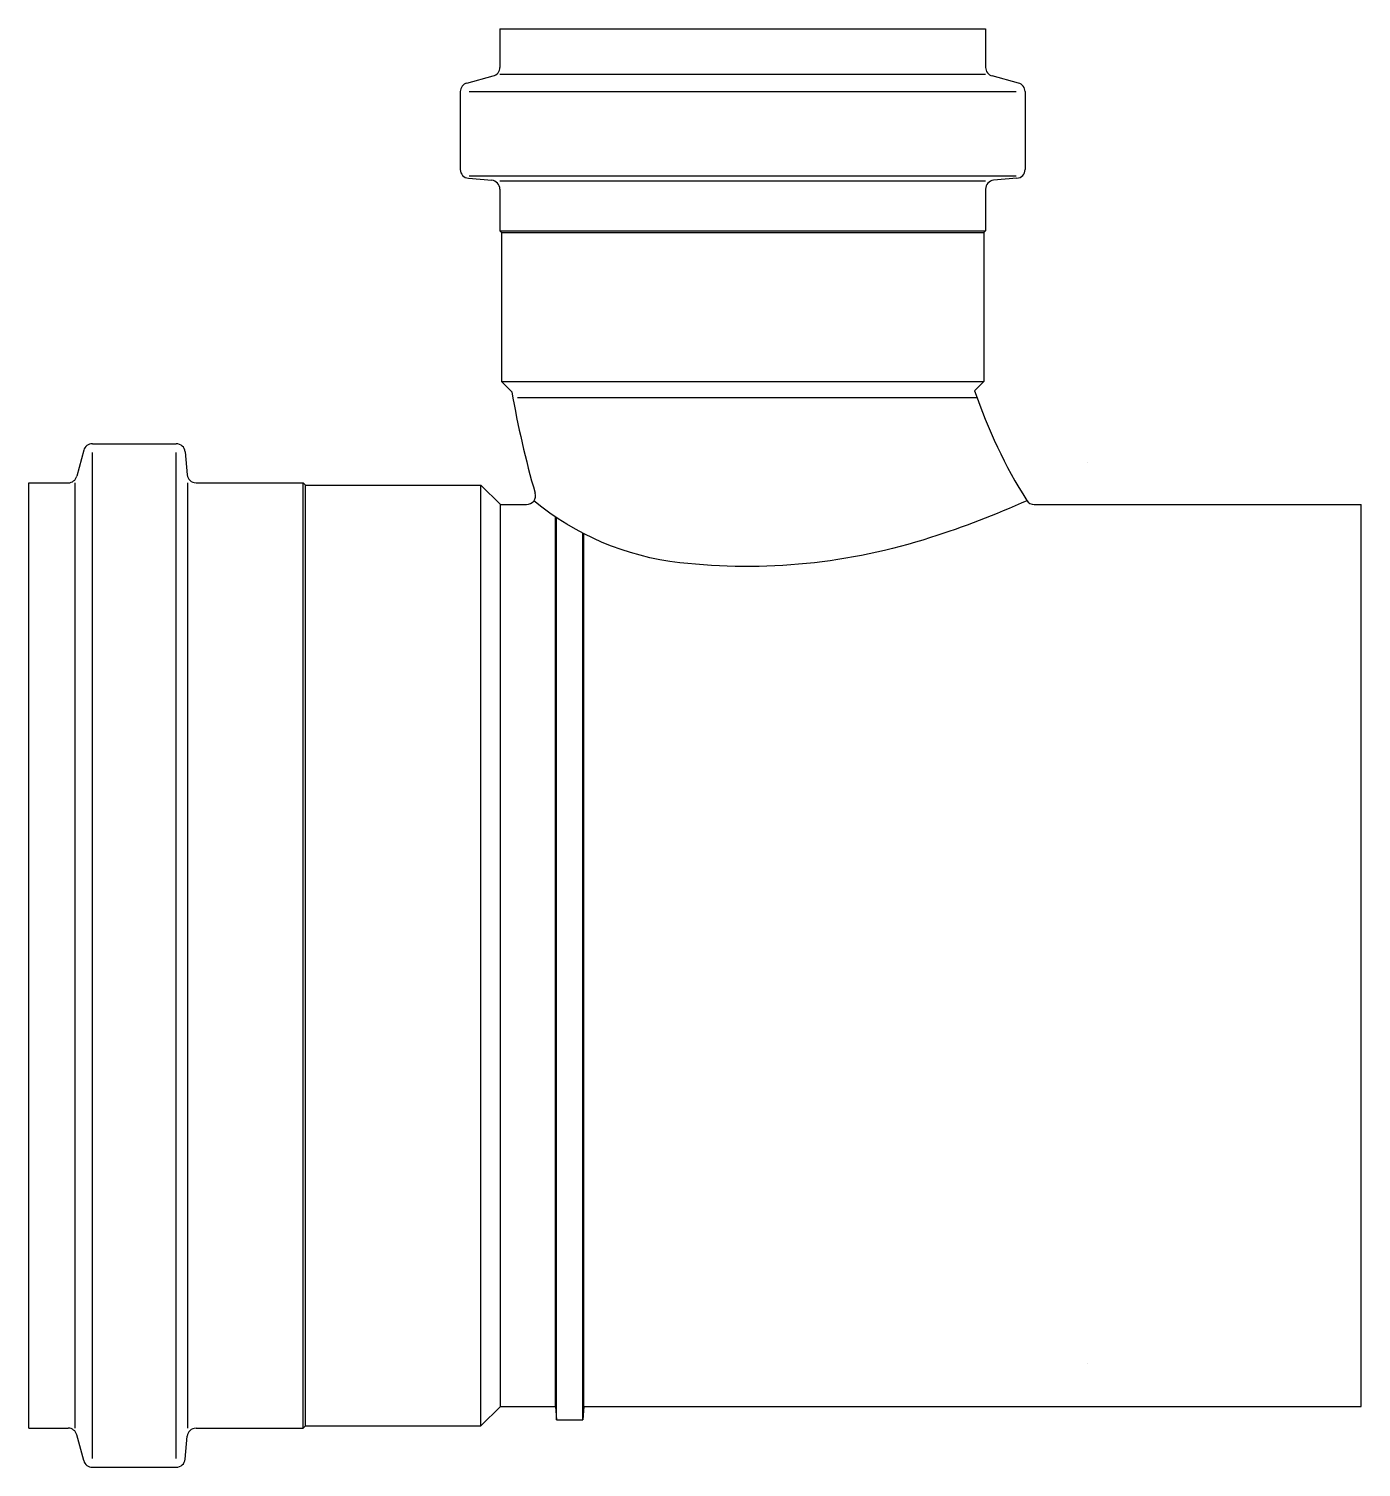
# Model space of a CAD drawing. Header units: millimetres. Extents: x -0.08 to 0.07, y -0.058 to 0.104.
import ezdxf

# ---------------------------------------------------------------- set-up
doc = ezdxf.new("R2010")
doc.units = ezdxf.units.MM

msp = doc.modelspace()

# ---------------------------------------------------------------- linework, layer by layer
for p, q in [((-0.02734999999999843, 0.1044000000000125), (0.02734999999999843, 0.1044000000000125)), ((-0.02734999999999843, 0.1044000000000125), (-0.02734999999999843, 0.1000485155663426)), ((0.02734999999999843, 0.1044000000000125), (0.02734999999999843, 0.1000485155663426)), ((-0.03105881904509999, 0.09828741351036285), (-0.02809118095490248, 0.09908258974006401)), ((-0.02734999999999843, 0.09928118857837376), (0.02734999999999843, 0.09928118857837376)), ((0.03105881904509999, 0.09828741351036285), (0.02809118095490248, 0.09908258974006401)), ((-0.03180000000000405, 0.09732148768407001), (-0.03180000000000405, 0.08855625961348323)), ((-0.03079999999999927, 0.09732148768407001), (0.03079999999999927, 0.09732148768407001)), ((0.03180000000000405, 0.09732148768407001), (0.03180000000000405, 0.08855625961348323)), ((-0.03088715574274659, 0.08756006491539381), (-0.02826284425725589, 0.08733046741085104)), ((-0.03079999999999927, 0.08782996663231302), (0.03079999999999927, 0.08782996663231302)), ((0.03088715574274659, 0.08756006491539381), (0.02826284425725589, 0.08733046741085104)), ((-0.02734999999999843, 0.08725060388677264), (0.02734999999999843, 0.08725060388677264)), ((-0.02734999999999843, 0.08633427271276162), (-0.02734999999999843, 0.08165441558773523)), ((0.02734999999999843, 0.08633427271276162), (0.02734999999999843, 0.08165441558773523)), ((-0.02734999999999843, 0.08165441558773523), (0.02734999999999843, 0.08165441558773523)), ((-0.02734999999999843, 0.08165441558773523), (-0.02714999999999179, 0.08145441558772859)), ((-0.02714999999999179, 0.08145441558772859), (-0.02714999999999179, 0.06465441558773932)), ((-0.02714999999999179, 0.08145441558772859), (0.027150000000006, 0.08145441558772859)), ((0.02734999999999843, 0.08165441558773523), (0.027150000000006, 0.08145441558772859)), ((0.027150000000006, 0.08145441558772859), (0.027150000000006, 0.06465441558773932)), ((-0.02714999999999179, 0.06465441558773932), (0.027150000000006, 0.06465441558773932)), ((-0.02714999999999179, 0.06465441558773932), (-0.02599763583008041, 0.06350205141781373)), ((0.027150000000006, 0.06465441558773932), (0.02611898107502952, 0.06362339666276284)), ((-0.02535000000000309, 0.06285441558773641), (0.02638364504284141, 0.06285441558773641)), ((-0.07420774176516431, 0.05690881904510547), (-0.07498952053524022, 0.05399118095490962)), ((-0.07324181593887147, 0.05765000000000953), (-0.06378535271069552, 0.05765000000000953)), ((-0.0627891580126061, 0.05673715574275207), (-0.06256393494123813, 0.05416284425726303)), ((-0.07324181593887147, -0.05664999999999054), (-0.07324181593887147, 0.05665000000000475)), ((-0.06378535271069552, -0.05664999999999054), (-0.06378535271069552, 0.05665000000000475)), ((-0.08039999999999736, -0.05324999999999136), (-0.08039999999999736, 0.05325000000000557)), ((-0.08039999999999736, 0.05325000000000557), (-0.07595544636153306, 0.05325000000000557)), ((-0.07518811937354997, -0.05324999999999136), (-0.07518811937354997, 0.05325000000000557)), ((-0.06248407141715973, -0.05324999999999136), (-0.06248407141715973, 0.05325000000000557)), ((-0.06156774024314871, 0.05325000000000557), (-0.04948873016277844, 0.05325000000000557)), ((-0.04948873016277844, -0.05324999999999136), (-0.04948873016277844, 0.05325000000000557)), ((-0.04948873016277844, 0.05325000000000557), (-0.04923873016278435, 0.05300000000001148)), ((-0.04923873016278435, -0.05299999999999727), (-0.04923873016278435, 0.05300000000001148)), ((-0.04923873016278435, 0.05300000000001148), (-0.02948873016278242, 0.05300000000001148)), ((-0.02948873016278242, -0.05299999999999727), (-0.02948873016278242, 0.05300000000001148)), ((-0.02948873016278242, 0.05300000000001148), (-0.02728873016278044, 0.0508000000000095)), ((-0.02728873016278044, -0.05079999999999529), (-0.02728873016278044, 0.0508000000000095)), ((-0.02728873016278044, 0.0508000000000095), (-0.02433534930959524, 0.0508000000000095)), ((0.03283273363226158, 0.0508000000000095), (0.06965640155645336, 0.0508000000000095)), ((0.06965640155645336, -0.05079999999999529), (0.06965640155645336, 0.0508000000000095)), ((-0.02108873016277357, -0.05079999999999529), (-0.02108873016277357, 0.04940711951772414)), ((-0.02095749716748685, -0.05229999999998824), (-0.02095749716748685, 0.0493190684914282)), ((-0.01801996315806775, -0.05229999999998824), (-0.01801996315806775, 0.04758235211265571)), ((-0.01788873016278103, -0.05079999999999529), (-0.01788873016278103, 0.04751451844121846)), ((-0.02948873016278242, -0.05299999999999727), (-0.02728873016278044, -0.05079999999999529)), ((-0.02728873016278044, -0.05079999999999529), (-0.02108873016277357, -0.05079999999999529)), ((-0.02108873016277357, -0.05079999999999529), (-0.02095749716748685, -0.05229999999998824)), ((-0.01788873016278103, -0.05079999999999529), (-0.01801996315806775, -0.05229999999998824)), ((-0.01788873016278103, -0.05079999999999529), (0.06965640155645336, -0.05079999999999529)), ((-0.08039999999999736, -0.05324999999999136), (-0.07595544636153306, -0.05324999999999136)), ((-0.06156774024314871, -0.05324999999999136), (-0.04948873016277844, -0.05324999999999136)), ((-0.04948873016277844, -0.05324999999999136), (-0.04923873016278435, -0.05299999999999727)), ((-0.04923873016278435, -0.05299999999999727), (-0.02948873016278242, -0.05299999999999727)), ((-0.02095749716748685, -0.05229999999998824), (-0.01801996315806775, -0.05229999999998824)), ((-0.07420774176516431, -0.05690881904509126), (-0.07498952053524022, -0.05399118095489541)), ((-0.0627891580126061, -0.05673715574273785), (-0.06256393494123813, -0.05416284425724882)), ((-0.07324181593887147, -0.05764999999999532), (-0.06378535271069552, -0.05764999999999532))]:
    msp.add_line(p, q)
for points in [[(0.03877956821854411, 0.0555798184229559), (0.03877956821854411, 0.0555798184229559, 0.174704521189057)], [(0.03200632259581937, 0.05123693268711804, -0.02729802351289844), (0.02115912382123497, 0.04707421396388156, -0.1064846508443264), (-0.007088705886104663, 0.04424922112823992, -0.1454844390581155), (-0.02351833967294681, 0.05122337598592708, -0.1583361970116665)], [(0.03877956821854411, -0.04602018157703469), (0.03877956821854411, -0.04602018157703469, 0.1747045211890571)]]:
    msp.add_lwpolyline(points, format="xyb")
for centre, radius, start, end in [((-0.02835000000000321, 0.1000485155663426), 0.001, 284.9999999998444, 0), ((0.02835000000000321, 0.1000485155663426), 0.001, 180, 255.0000000001556), ((-0.03079999999999927, 0.09732148768407001), 0.001, 104.9999999998443, 180), ((0.03079999999999927, 0.09732148768407001), 0.001, 0, 75.00000000015567), ((-0.03079999999999927, 0.08855625961348323), 0.001, 180, 265.0000000000084), ((0.03079999999999927, 0.08855625961348323), 0.001, 274.9999999999916, 0), ((-0.02835000000000321, 0.08633427271276162), 0.001, 0, 85.00000000000838), ((0.02835000000000321, 0.08633427271276162), 0.001, 94.99999999999163, 180), ((0.08076166539585472, 0.08200000000000784), 0.10835, 189.8299183113367, 196.0321925166269), ((0.08076166539585472, 0.08200000000000784), 0.05765, 198.5880451855353, 212.2150121446428), ((-0.07324181593887147, 0.05665000000000475), 0.001, 90, 165.0000000001557), ((-0.06378535271069552, 0.05665000000000475), 0.001, 4.999999999991631, 90), ((-0.07595544636153306, 0.05425000000001035), 0.001, 270, 345.0000000001556), ((-0.06156774024314871, 0.05425000000001035), 0.001, 184.9999999999916, 270), ((-0.02433534930959524, 0.05180000000000007), 0.001, 270, 16.03219251662695), ((0.03283273363226158, 0.05180000000000007), 0.001, 212.2150121446428, 270), ((-0.07595544636153306, -0.05424999999999613), 0.001, 14.99999999984435, 90), ((-0.06156774024314871, -0.05424999999999613), 0.001, 90, 175.0000000000084), ((-0.07324181593887147, -0.05664999999999054), 0.001, 194.9999999998443, 270), ((-0.06378535271069552, -0.05664999999999054), 0.001, 270, 355.0000000000084)]:
    msp.add_arc(centre, radius, start, end)

doc.saveas('drawing.dxf')
